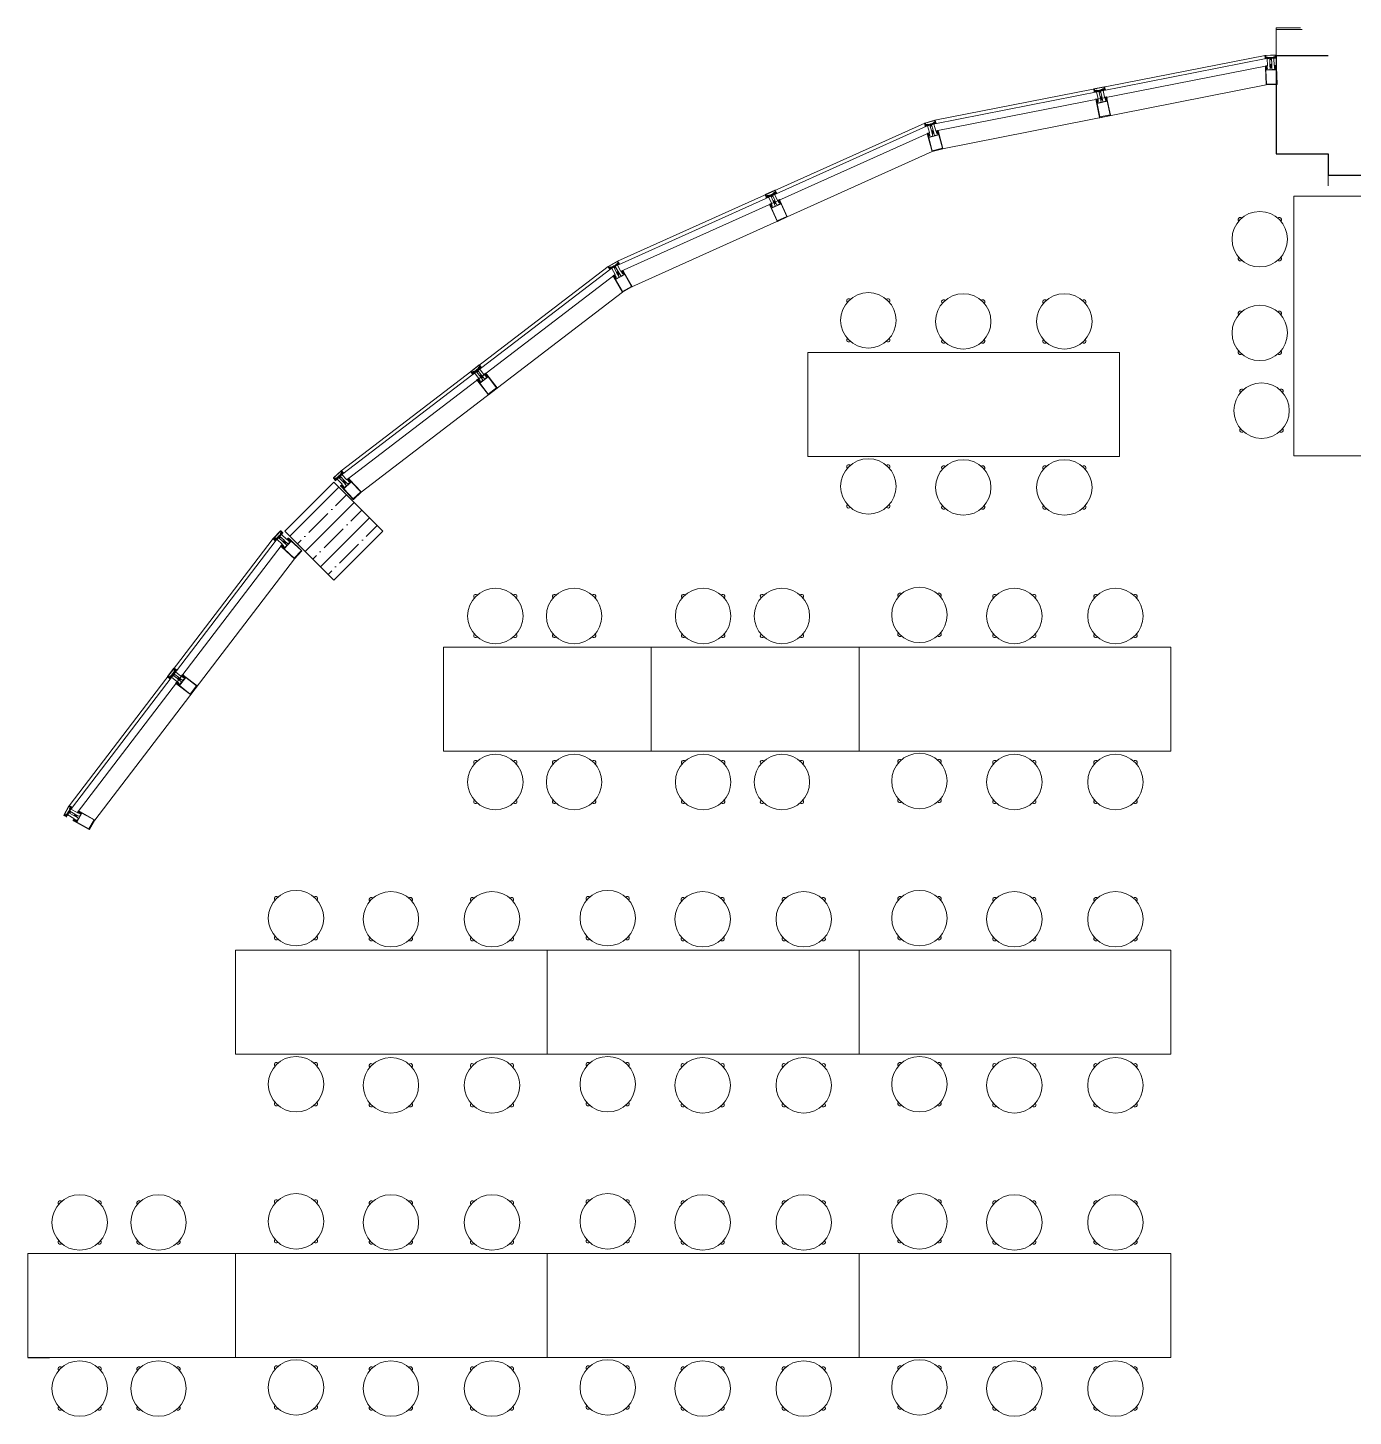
# Model space of a CAD drawing. Header units: millimetres. Extents: x -217756 to 263180, y 55413 to 130608.
# Drawn here: x -213983 to -206329, y 119518 to 127531 of the extents above; entities that cross this region are included whole.
import ezdxf

# ---------------------------------------------------------------- set-up
doc = ezdxf.new("R2010")
doc.units = ezdxf.units.MM
for name, color, linetype, lineweight in [('АР_Колонны', 5, 'Continuous', 30), ('АР_Колонны Штрих', 250, 'Continuous', 5), ('АР_Навесной фасад', 5, 'Continuous', 5), ('АР_Перегородки витражные', 152, 'Continuous', 13), ('АР_Подоконники', 163, 'Continuous', 9), ('АР_Сущ Несущая стена', 202, 'Continuous', 30), ('ТХ_пищеблок', 30, 'Continuous', 20)]:
    doc.layers.add(name, color=color, linetype=linetype, lineweight=lineweight)
doc.layers.add('ТХ_привязка ТХ', color=7, linetype='Continuous', true_color=0x163d5c)
pattern_1 = [(335.76716334, (-69115.3163, 318510.941), (0.651582564, 1.447617495), []), (65.76716334, (-69115.3163, 318510.941), (-1.447617495, 0.651582564), [])]

# ---------------------------------------------------------------- blocks, each defined once
blk = doc.blocks.new('стойка витр.')
h = blk.add_hatch()
h.set_pattern_fill('ANSI37', color=253, scale=0.5, angle=-69.23284)
h.set_pattern_definition(pattern_1)
edge = h.paths.add_edge_path()
edge.add_line((-22.7, 14.1), (-23, 15))
edge.add_arc((-23.4, 14.9), 0.427, 20.76054, 72.29996)
edge.add_arc((-23.2, 15.7), 0.427, 110.76398, 252.28796, ccw=False)
edge.add_line((-23.3, 16.1), (-22.3, 16.5))
edge.add_arc((-22.2, 16.3), 0.183, 20.74896, 110.78537, ccw=False)
edge.add_line((-22.1, 16.4), (-22, 16.3))
edge.add_arc((-21.9, 16.3), 0.183, 200.76661, 335.77797)
edge.add_line((-21.7, 16.3), (-21.1, 17.8))
edge.add_arc((-21.7, 18), 0.637, 344.39284, 381.72488)
edge.add_line((-21.1, 18.2), (-22.6, 22.1))
edge.add_arc((-23.2, 21.9), 0.637, 19.80945, 57.14149)
edge.add_line((-22.8, 22.4), (-24.3, 23.1))
edge.add_arc((-24.4, 23), 0.183, 65.75635, 200.76772)
edge.add_line((-24.5, 22.9), (-24.5, 22.8))
edge.add_arc((-24.7, 22.7), 0.183, -69.25104, 20.78537, ccw=False)
edge.add_line((-24.6, 22.6), (-25.6, 22.2))
edge.add_arc((-25.8, 22.6), 0.427, 149.24636, 290.77035, ccw=False)
edge.add_arc((-26.5, 23), 0.427, 329.23437, 380.77379)
edge.add_line((-26.1, 23.2), (-26.5, 24.2))
edge.add_arc((-26.7, 24.1), 0.183, 20.74896, 110.78537)
edge.add_line((-26.7, 24.3), (-33.5, 21.7))
edge.add_arc((-33.4, 21.4), 0.306, 107.61202, 200.68829)
edge.add_line((-33.7, 21.3), (-33.4, 20.7))
edge.add_arc((-33.1, 20.8), 0.304, 200.74529, 225.81236)
edge.add_line((-33.3, 20.5), (-31.8, 18.9))
edge.add_arc((-32, 18.7), 0.305, -108.86284, 45.7814, ccw=False)
edge.add_arc((-28.7, 27.8), 9.95, 231.95433, 250.04117, ccw=False)
edge.add_arc((-35.1, 19.6), 0.4, 42.30929, 119.22504)
edge.add_arc((-34.9, 19.6), 0.602, 134.39501, 228.6478)
edge.add_arc((-28.5, 27.8), 11, 232.08735, 240.88894)
edge.add_arc((-36.9, 12.9), 6.09, 40.7589, 60.61437, ccw=False)
edge.add_arc((-32.5, 16.6), 0.305, -34.89588, 41.60272, ccw=False)
edge.add_line((-32.3, 16.5), (-32.8, 15.8))
edge.add_arc((-32.5, 15.6), 0.305, 145.11007, 256.42425)
edge.add_line((-32.6, 15.3), (-31.7, 15.1))
edge.add_arc((-31.8, 14.8), 0.305, -34.88993, 76.42425, ccw=False)
edge.add_line((-31.5, 14.6), (-32.1, 13.9))
edge.add_arc((-31.8, 13.7), 0.305, 145.11007, 256.42425)
edge.add_line((-31.9, 13.4), (-31, 13.2))
edge.add_arc((-31.1, 12.9), 0.305, -24.22466, 76.42043, ccw=False)
edge.add_line((-30.8, 12.8), (-31.6, 11.1))
edge.add_arc((-31.3, 11), 0.305, 155.77106, 290.74029)
edge.add_line((-31.2, 10.7), (-22.8, 13.9))
edge.add_arc((-22.9, 14.1), 0.183, 290.74896, 380.74896)
edge = h.paths.add_edge_path(flags=16)
edge.add_line((-23.1, 21), (-22.2, 18.6))
edge.add_arc((-22.7, 18.4), 0.541, -69.23284, 20.76716, ccw=False)
edge.add_line((-22.5, 17.9), (-23.4, 17.6))
edge.add_arc((-23.6, 18.1), 0.541, 200.76716, 290.76716, ccw=False)
edge.add_line((-24.1, 17.9), (-25, 20.3))
edge.add_arc((-24.5, 20.5), 0.541, 110.76716, 200.76716, ccw=False)
edge.add_line((-24.7, 21), (-23.8, 21.4))
edge.add_arc((-23.6, 20.8), 0.541, 20.76716, 110.76716, ccw=False)
edge = h.paths.add_edge_path(flags=16)
edge.add_line((-26.9, 20.3), (-25.5, 16.7))
edge.add_arc((-26, 16.5), 0.541, -69.23284, 20.76716, ccw=False)
edge.add_line((-25.8, 16), (-28.2, 15.1))
edge.add_arc((-28.4, 15.6), 0.541, 200.76716, 290.76716, ccw=False)
edge.add_line((-28.9, 15.4), (-30.3, 19))
edge.add_arc((-29.8, 19.2), 0.541, 110.76716, 200.76716, ccw=False)
edge.add_line((-30, 19.7), (-27.5, 20.6))
edge.add_arc((-27.4, 20.1), 0.541, 20.76716, 110.76716, ccw=False)
h = blk.add_hatch()
h.set_pattern_fill('ANSI37', color=253, scale=0.5, angle=-69.23284)
h.set_pattern_definition([(335.76716334, (-69115.9168, 318510.7132), (0.651582564, 1.447617495), []), (65.76716334, (-69115.9168, 318510.7132), (-1.447617495, 0.651582564), [])])
edge = h.paths.add_edge_path()
edge.add_arc((-61.4, -46.2), 0.549, 155.76571, 200.76716)
edge.add_line((-61.9, -46), (-61.2, -44.4))
edge.add_arc((-61, -44.5), 0.183, 20.76716, 155.76571)
edge.add_line((-60.9, -44.4), (-60.8, -44.6))
edge.add_arc((-60.6, -44.6), 0.183, 200.76716, 290.76716)
edge.add_line((-60.6, -44.7), (-59.4, -44.3))
edge.add_arc((-59.6, -43.9), 0.427, -69.23284, 72.29364)
edge.add_arc((-59.3, -43.1), 0.427, 200.76716, 252.29364)
edge.add_line((-59.7, -43.2), (-63, -34.5))
edge.add_arc((-62.7, -34.4), 0.305, 110.76716, 200.76716)
edge.add_line((-62.8, -34.1), (-60.6, -33.3))
edge.add_arc((-60.4, -33.6), 0.304, 76.40287, 110.76716)
edge.add_line((-60.4, -33.3), (-60.1, -33.6))
edge.add_arc((-108.2, -55.9), 53, 16.7114, 24.82293)
edge.add_line((-57.4, -40.6), (-57.9, -41.3))
edge.add_arc((-57.7, -41.5), 0.305, 145.11089, 256.42344)
edge.add_line((-57.7, -41.8), (-56.9, -42))
edge.add_arc((-57, -42.3), 0.305, -34.88911, 76.42344)
edge.add_line((-56.7, -42.5), (-57.2, -43.3))
edge.add_arc((-56.9, -43.5), 0.305, 145.11089, 256.42344)
edge.add_line((-57, -43.8), (-56.1, -44))
edge.add_arc((-56.2, -44.3), 0.305, -34.88911, 76.42344)
edge.add_line((-56, -44.4), (-56.5, -45.1))
edge.add_arc((-56.2, -45.3), 0.305, 145.11089, 256.42344)
edge.add_line((-56.3, -45.6), (-55.4, -45.8))
edge.add_arc((-55.5, -46.1), 0.305, -34.88911, 76.42344)
edge.add_line((-55.3, -46.3), (-55.8, -47))
edge.add_arc((-55.5, -47.2), 0.305, 145.11089, 256.42344)
edge.add_line((-55.6, -47.5), (-54.7, -47.8))
edge.add_arc((-54.8, -48.1), 0.305, -34.88911, 76.42344)
edge.add_line((-54.5, -48.3), (-55, -49))
edge.add_arc((-54.8, -49.1), 0.305, 145.11089, 256.42344)
edge.add_line((-54.8, -49.4), (-54, -49.6))
edge.add_arc((-54.1, -49.9), 0.305, -34.88911, 76.42344)
edge.add_line((-53.8, -50.1), (-54.3, -50.8))
edge.add_arc((-54.1, -51), 0.305, 145.11089, 256.42344)
edge.add_line((-54.1, -51.3), (-53.3, -51.5))
edge.add_arc((-53.4, -51.8), 0.305, -43.67509, 76.4279)
edge.add_line((-53.1, -52), (-53.8, -52.6))
edge.add_arc((-53.6, -52.8), 0.305, 136.32859, 262.74713)
edge.add_arc((-54.6, -61.1), 7.99, 59.58604, 82.74713)
edge.add_arc((-50.7, -54.4), 0.305, 253.29101, 419.58604)
edge.add_arc((-52.6, -60.5), 6.03, 73.29101, 110.76716)
edge.add_line((-54.7, -54.9), (-54.8, -54.9))
edge.add_arc((-55, -54.5), 0.427, 200.76716, 290.76716)
edge.add_line((-55.4, -54.7), (-56.7, -51.1))
edge.add_arc((-56.3, -51), 0.427, 149.23664, 200.76716)
edge.add_arc((-57, -50.5), 0.427, -30.76336, 40.0143)
edge.add_arc((-57, -50.5), 0.427, 40.00046, 110.76716)
edge.add_line((-57.2, -50.1), (-58.3, -50.6))
edge.add_arc((-58.3, -50.7), 0.183, 110.76716, 200.76716)
edge.add_line((-58.4, -50.8), (-58.4, -51))
edge.add_arc((-58.5, -51.1), 0.183, 245.76862, 380.76716)
edge.add_line((-58.6, -51.3), (-60.2, -50.6))
edge.add_arc((-60, -50.1), 0.549, 200.76716, 245.76862)
edge.add_line((-60.5, -50.3), (-61.9, -46.4))
edge = h.paths.add_edge_path(flags=16)
edge.add_arc((-59.4, -49), 0.541, 200.76716, 290.76716)
edge.add_line((-60.8, -46.8), (-59.9, -49.2))
edge.add_arc((-60.3, -46.6), 0.541, 110.76716, 200.76716)
edge.add_line((-59.3, -45.7), (-60.5, -46.1))
edge.add_arc((-59.1, -46.2), 0.541, 20.76716, 110.76716)
edge.add_line((-57.7, -48.4), (-58.6, -46))
edge.add_arc((-58.2, -48.6), 0.541, -69.23284, 20.76716)
edge.add_line((-59.2, -49.5), (-58, -49.1))
h = blk.add_hatch()
h.set_pattern_fill('ANSI37', color=253, scale=0.5, angle=-69.23284)
h.set_pattern_definition(pattern_1)
edge = h.paths.add_edge_path()
edge.add_line((-7.6, -25.6), (-7.3, -26.5))
edge.add_arc((-7.7, -26.7), 0.427, -30.76563, 20.77379, ccw=False)
edge.add_arc((-6.9, -27.1), 0.427, 149.24636, 290.77035)
edge.add_line((-6.8, -27.5), (-5.8, -27.1))
edge.add_arc((-5.8, -27), 0.183, 290.74896, 380.78537)
edge.add_line((-5.7, -26.9), (-5.7, -26.8))
edge.add_arc((-5.5, -26.7), 0.183, 65.75635, 200.76772, ccw=False)
edge.add_line((-5.5, -26.5), (-4, -27.3))
edge.add_arc((-4.3, -27.8), 0.637, 19.80945, 57.14149, ccw=False)
edge.add_line((-3.7, -27.6), (-2.3, -31.5))
edge.add_arc((-2.9, -31.7), 0.637, -15.60716, 21.72488, ccw=False)
edge.add_line((-2.2, -31.9), (-2.8, -33.4))
edge.add_arc((-3, -33.4), 0.183, 200.76661, 335.77797, ccw=False)
edge.add_line((-3.2, -33.4), (-3.2, -33.3))
edge.add_arc((-3.4, -33.4), 0.183, 20.74896, 110.78537)
edge.add_line((-3.5, -33.2), (-4.5, -33.6))
edge.add_arc((-4.3, -34), 0.427, 110.76398, 252.28796)
edge.add_arc((-4.6, -34.8), 0.427, 20.76054, 72.29996, ccw=False)
edge.add_line((-4.2, -34.6), (-3.8, -35.7))
edge.add_arc((-4, -35.7), 0.183, -69.25104, 20.78537, ccw=False)
edge.add_line((-3.9, -35.9), (-10.6, -38.5))
edge.add_arc((-10.8, -38.2), 0.306, 200.84604, 293.92231, ccw=False)
edge.add_line((-11, -38.3), (-11.3, -37.6))
edge.add_arc((-11, -37.5), 0.304, 175.72197, 200.78904, ccw=False)
edge.add_line((-11.3, -37.5), (-11.3, -35.2))
edge.add_arc((-11.6, -35.2), 0.305, 355.75293, 510.39717)
edge.add_arc((-3.1, -39.8), 9.95, 151.49316, 169.57999)
edge.add_arc((-13.3, -38), 0.4, 282.30929, 359.22504, ccw=False)
edge.add_arc((-13.2, -37.8), 0.602, 172.88652, 267.13932, ccw=False)
edge.add_arc((-2.9, -39.7), 11, 160.64539, 169.44698, ccw=False)
edge.add_arc((-19.1, -34.1), 6.09, 340.91996, 360.77542)
edge.add_arc((-13.3, -34), 0.305, 359.93161, 436.4302)
edge.add_line((-13.2, -33.7), (-14.1, -33.5))
edge.add_arc((-14, -33.2), 0.305, 145.11007, 256.42425, ccw=False)
edge.add_line((-14.3, -33), (-13.7, -32.3))
edge.add_arc((-14, -32.2), 0.305, 325.11007, 436.42425)
edge.add_line((-13.9, -31.9), (-14.8, -31.7))
edge.add_arc((-14.7, -31.4), 0.305, 145.11007, 256.42425, ccw=False)
edge.add_line((-15, -31.2), (-14.4, -30.5))
edge.add_arc((-14.7, -30.3), 0.305, 325.11389, 425.75899)
edge.add_line((-14.6, -30), (-16.3, -29.3))
edge.add_arc((-16.2, -29), 0.305, 110.79404, 245.76326, ccw=False)
edge.add_line((-16.3, -28.7), (-7.9, -25.5))
edge.add_arc((-7.8, -25.7), 0.183, 20.78537, 110.78537, ccw=False)
edge = h.paths.add_edge_path(flags=16)
edge.add_line((-3.3, -31.1), (-4.3, -28.7))
edge.add_arc((-4.8, -28.9), 0.541, 20.76716, 110.76716)
edge.add_line((-5, -28.3), (-5.9, -28.7))
edge.add_arc((-5.7, -29.2), 0.541, 110.76716, 200.76716)
edge.add_line((-6.2, -29.4), (-5.3, -31.8))
edge.add_arc((-4.8, -31.6), 0.541, 200.76716, 290.76716)
edge.add_line((-4.6, -32.1), (-3.7, -31.8))
edge.add_arc((-3.9, -31.3), 0.541, 290.76716, 380.76716)
edge = h.paths.add_edge_path(flags=16)
edge.add_line((-6.7, -33), (-8, -29.4))
edge.add_arc((-8.5, -29.6), 0.541, 20.76716, 110.76716)
edge.add_line((-8.7, -29.1), (-11.1, -30))
edge.add_arc((-10.9, -30.5), 0.541, 110.76716, 200.76716)
edge.add_line((-11.4, -30.7), (-10.1, -34.3))
edge.add_arc((-9.6, -34.1), 0.541, 200.76716, 290.76716)
edge.add_line((-9.4, -34.6), (-7, -33.7))
edge.add_arc((-7.2, -33.2), 0.541, 290.76716, 380.76716)
at = {"color": 253, "lineweight": 0, "ltscale": 100, "transparency": 33554687}
for points in [[(-68.6, -58.5), (-90.2, -1.6), (-90, -1.3), (-89, -0.9), (-88.6, -1), (-87.7, -3.3), (-87.4, -3.4), (-86.7, -3.2), (-86.4, -2.8), (-87.3, -0.5), (-87.2, -0.2), (-82, 1.7), (-80.5, 1.3), (-79.7, 1.5), (-77.3, 4.2), (-77.8, 4.8), (-90.5, 0), (-91.4, -2), (-69.8, -59.1), (-67.8, -59.9), (-55.1, -55.1), (-55.2, -54.3), (-58.7, -53.8), (-59.5, -54.2), (-60.2, -55.7), (-65.4, -57.6), (-65.7, -57.4), (-66.6, -55.1), (-67, -55), (-67.7, -55.3), (-67.9, -55.6), (-67, -57.9), (-67.2, -58.3), (-68.2, -58.7)], [(65.9, 59.3), (-26.6, 24.2), (-25.9, 22.2), (-25.3, 22), (-24.8, 22.1), (-25.2, 23.2), (-20.5, 24.9), (-19.2, 21.4), (-18.8, 21.3), (-19, 20.8), (-17.7, 17.4), (-22.4, 15.6), (-22.7, 16.5), (-23.2, 16.4), (-23.4, 15.7), (-22.8, 13.9), (-17.2, 16), (-16.2, 17), (-15.5, 19.8), (-15.4, 20.1), (-17, 24.3), (-17.4, 24.6), (-17.5, 25.4), (-13.7, 26.9), (-12.5, 26.3), (-4.3, 4.8), (-4.9, 3.6), (-32.7, -7), (-32.8, -7.4), (-32.4, -8.4), (-31.1, -9.1), (-30.3, -8.8), (-29.8, -9.1), (-28.6, -8.7), (-28.6, -8.2), (-28.2, -8.5), (-27, -8.1), (-26.9, -7.5), (-26.5, -7.9), (-25.3, -7.5), (-25.3, -6.9), (-24.8, -7.2), (-23.6, -6.8), (-23.6, -6.3), (-23.1, -6.6), (-21.9, -6.2), (-21.9, -5.6), (-21.5, -6), (-20.3, -5.6), (-20.2, -5), (-19.8, -5.3), (-18.6, -4.9), (-18.4, -4.3), (-18, -4.7), (-17.4, -4.4), (-15.1, -4.8), (-14.5, -6.4), (-15.8, -7.9), (-15.9, -8.7), (-16.3, -8.3), (-17.4, -8.8), (-17.6, -9.3), (-18, -9), (-19.1, -9.4), (-19.3, -10), (-19.7, -9.6), (-20.8, -10.1), (-20.9, -10.6), (-21.4, -10.3), (-22.5, -10.7), (-22.6, -11.2), (-23, -10.9), (-24.3, -11.3), (-24.3, -11.9), (-24.7, -11.5), (-25.8, -12), (-26, -12.5), (-26.4, -12.2), (-27.6, -12.6), (-27.6, -13.1), (-28.1, -12.8), (-29.3, -13.3), (-29.3, -13.8), (-29.9, -15.1), (-29.5, -16.2), (-29.1, -16.3), (-1.3, -5.8), (-0.1, -6.4), (8.1, -27.9), (7.6, -29.2), (3.8, -30.6), (3.2, -29.8), (3.4, -29.5), (1.7, -25.2), (1.6, -25.1), (-0.9, -23.4), (-2.3, -23.3), (-7.8, -25.4), (-7.2, -27.2), (-6.5, -27.6), (-6, -27.4), (-6.4, -26.4), (-1.7, -24.6), (-0.4, -28.2), (0, -28.3), (-0.2, -28.7), (1.1, -32.2), (-3.6, -33.9), (-3.9, -33), (-4.4, -33.2), (-4.6, -33.8), (-4, -35.7), (88.6, -0.5), (89.2, 0.7), (67.2, 58.7)], [(63.8, 56.3), (85.1, 0.2), (10.6, -28), (-10.6, 28)]]:
    blk.add_lwpolyline(points, close=True, dxfattribs=at)
for points in [[(-73.6, -6.3), (-74.2, -6), (-74.8, -6.2), (-74.4, -7.2), (-76.6, -8, -0.414362), (-77, -7.8), (-79.3, -1.5, -0.414326), (-78.7, -0.2), (-77.3, 0.4), (-76.9, -0.7), (-76.3, -0.4), (-76.1, 0.3), (-77.3, 3.5, 0.551224), (-77.8, 3.6), (-79.9, 1.3, -0.267349), (-80.9, 1.1), (-82.1, 1.4, 0.249629), (-82.6, 1.3), (-86.2, -1.9, 0.827043), (-85.6, -2.8), (-82.1, -1.5, -0.414326), (-80.8, -2.1), (-78.1, -9.1, 0.414326), (-76.8, -9.7), (-75.7, -9.2, -0.082799), (-71.8, -16.3), (-68.3, -25.6), (-67.9, -25.7), (-68.1, -26.1), (-64.6, -35.3, -0.082799), (-62.8, -43.1), (-63.9, -43.6, 0.414326), (-64.5, -44.9), (-61.9, -51.9, -0.414326), (-62.5, -53.2), (-66, -54.5, 0.827043), (-65.8, -55.6), (-61, -55.6, 0.249629), (-60.6, -55.4), (-59.9, -54.3, -0.267349), (-59, -53.9), (-55.9, -54.2, 0.551224), (-55.6, -53.7), (-56.8, -50.5), (-57.5, -50.1), (-58, -50.4), (-57.6, -51.4), (-59.1, -52, -0.414326), (-60.5, -51.4), (-62.8, -45.1, -0.414362), (-62.7, -44.7), (-60.5, -43.9), (-60.1, -44.8), (-59.6, -44.6), (-59.3, -43.9)], [(-74.1, 3.3, 0.57795), (-74.3, 3.8), (-75.2, 3.8, -0.615334), (-75.4, 4.3, 0.101403), (-73.8, 7.1, 0.887085), (-74.4, 7.4, -0.164997), (-77.4, 4.9), (-77.5, 4.9, 0.414304), (-77.7, 4.3), (-76.4, 0.8, 0.228696), (-76.1, 0.5, -0.319049), (-75.8, 0.1, -0.319002), (-76.1, -0.3), (-77.2, -0.7, -0.4144), (-77.5, -0.6), (-77.6, -0.4, 0.668339), (-77.9, -0.4), (-78.6, -1.9, 0.198883), (-78.6, -2.4), (-77.2, -6.2, 0.198883), (-76.9, -6.5), (-75.3, -7.3, 0.668339), (-75.1, -7), (-75.1, -6.8, -0.4144), (-75, -6.6), (-73.9, -6.1, -0.710202), (-73.4, -6.7, 0.228696), (-73.4, -7.1), (-70.1, -15.8, 0.414362), (-69.7, -16), (-67.4, -15.1, 0.151171), (-67.3, -15), (-67.3, -14.6, 0.035408), (-69.9, -7.6), (-70.8, -7.4, -0.527868), (-71, -6.9), (-70.5, -6.2, 0.527868), (-70.6, -5.7), (-71.5, -5.4, -0.527868), (-71.7, -4.9), (-71.2, -4.2, 0.527868), (-71.4, -3.7), (-72.3, -3.5, -0.527868), (-72.4, -3.1), (-71.9, -2.4, 0.527868), (-72.1, -1.9), (-73, -1.7, -0.527868), (-73.1, -1.2), (-72.7, -0.4, 0.527868), (-72.8, 0.1), (-73.7, 0.3, -0.527868), (-73.9, 0.8), (-73.4, 1.5, 0.527868), (-73.5, 1.9), (-74.4, 2.1, -0.527868), (-74.6, 2.6)], [(-22.7, 14.1), (-23, 15, 0.228752), (-23.3, 15.3, -0.710164), (-23.3, 16.1), (-22.3, 16.5, -0.4144), (-22.1, 16.4), (-22, 16.3, 0.66825), (-21.7, 16.3), (-21.1, 17.8, 0.164348), (-21.1, 18.2), (-22.6, 22.1, 0.164348), (-22.8, 22.4), (-24.3, 23.1, 0.66825), (-24.5, 22.9), (-24.5, 22.8, -0.4144), (-24.6, 22.6), (-25.6, 22.2, -0.710164), (-26.1, 22.8, 0.228752), (-26.1, 23.2), (-26.5, 24.2, 0.4144), (-26.7, 24.3), (-33.5, 21.7, 0.430028), (-33.7, 21.3), (-33.4, 20.7, 0.109814), (-33.3, 20.5), (-31.8, 18.9, -0.800036), (-32.1, 18.4, -0.079083), (-34.8, 19.9, 0.348803), (-35.3, 20, 0.436125), (-35.3, 19.1, 0.038423), (-33.9, 18.2, -0.086853), (-32.3, 16.9, -0.346763), (-32.3, 16.5), (-32.8, 15.8, 0.527877), (-32.6, 15.3), (-31.7, 15.1, -0.527877), (-31.5, 14.6), (-32.1, 13.9, 0.527877), (-31.9, 13.4), (-31, 13.2, -0.469739), (-30.8, 12.8), (-31.6, 11.1, 0.667984), (-31.2, 10.7), (-22.8, 13.9, 0.414214)], [(-32.4, -8.4), (-32.8, -7.4, 0.523933), (-33.2, -7.2), (-64.2, -18.9, 0.414326), (-64.5, -19.6), (-64.1, -20.9, 0.410627), (-63.4, -21.2), (-62.7, -21, 0.492552), (-62.6, -20.7), (-62.8, -20.2, -0.441111), (-62.6, -19.9), (-60.8, -19.3, -0.208057), (-59.9, -19.4, -0.000016), (-56.9, -20.8, -0.439819), (-56.4, -22.2, -0.000016), (-57.7, -25.2, -0.208057), (-58.3, -25.9), (-60.1, -26.6, -0.441111), (-60.4, -26.5), (-60.6, -26, 0.492552), (-60.9, -25.9), (-61.5, -26.1, 0.410627), (-61.8, -26.8), (-61.3, -28.1, 0.414326), (-60.6, -28.4), (-29.6, -16.6, 0.523933), (-29.5, -16.2), (-29.8, -15.2)], [(-53.3, -51.5, -0.57795), (-53.1, -52), (-53.8, -52.6, 0.615334), (-53.6, -53.1, -0.101403), (-50.6, -54.2, -0.887085), (-50.8, -54.7, 0.164997), (-54.7, -54.9), (-54.8, -54.9, -0.414304), (-55.4, -54.7), (-56.7, -51.1, -0.228696), (-56.7, -50.8, 0.319049), (-56.7, -50.3, 0.319002), (-57.2, -50.1), (-58.3, -50.6, 0.4144), (-58.4, -50.8), (-58.4, -51, -0.668339), (-58.6, -51.3), (-60.2, -50.6, -0.198883), (-60.5, -50.3), (-61.9, -46.4, -0.198883), (-61.9, -46), (-61.2, -44.4, -0.668339), (-60.9, -44.4), (-60.8, -44.6, 0.4144), (-60.6, -44.7), (-59.4, -44.3, 0.710202), (-59.4, -43.5, -0.228696), (-59.7, -43.2), (-63, -34.5, -0.414362), (-62.8, -34.1), (-60.6, -33.3, -0.151171), (-60.4, -33.3), (-60.1, -33.6, -0.035408), (-57.4, -40.6), (-57.9, -41.3, 0.527868), (-57.7, -41.8), (-56.9, -42, -0.527868), (-56.7, -42.5), (-57.2, -43.3, 0.527868), (-57, -43.8), (-56.1, -44, -0.527868), (-56, -44.4), (-56.5, -45.1, 0.527868), (-56.3, -45.6), (-55.4, -45.8, -0.527868), (-55.3, -46.3), (-55.8, -47, 0.527868), (-55.6, -47.5), (-54.7, -47.8, -0.527868), (-54.5, -48.3), (-55, -49, 0.527868), (-54.8, -49.4), (-54, -49.6, -0.527868), (-53.8, -50.1), (-54.3, -50.8, 0.527868), (-54.1, -51.3)], [(-7.6, -25.6), (-7.3, -26.5, -0.228752), (-7.3, -26.9, 0.710164), (-6.8, -27.5), (-5.8, -27.1, 0.4144), (-5.7, -26.9), (-5.7, -26.8, -0.66825), (-5.5, -26.5), (-4, -27.3, -0.164348), (-3.7, -27.6), (-2.3, -31.5, -0.164348), (-2.2, -31.9), (-2.8, -33.4, -0.66825), (-3.2, -33.4), (-3.2, -33.3, 0.4144), (-3.5, -33.2), (-4.5, -33.6, 0.710164), (-4.5, -34.4, -0.228752), (-4.2, -34.6), (-3.8, -35.7, -0.4144), (-3.9, -35.9), (-10.6, -38.5, -0.430028), (-11, -38.3), (-11.3, -37.6, -0.109814), (-11.3, -37.5), (-11.3, -35.2, 0.800036), (-11.8, -35.1, 0.079083), (-12.9, -38, -0.348803), (-13.2, -38.4, -0.436125), (-13.8, -37.7, -0.038423), (-13.3, -36.1, 0.086853), (-13, -34, 0.346763), (-13.2, -33.7), (-14.1, -33.5, -0.527877), (-14.3, -33), (-13.7, -32.3, 0.527877), (-13.9, -31.9), (-14.8, -31.7, -0.527877), (-15, -31.2), (-14.4, -30.5, 0.469739), (-14.6, -30), (-16.3, -29.3, -0.667984), (-16.3, -28.7), (-7.9, -25.5, -0.414214)]]:
    blk.add_lwpolyline(points, format="xyb", close=True, dxfattribs=at)
for points in [[(-72, 0.1), (-72.9, -0.3)], [(-69.8, -5.6), (-69.2, -5.9), (-30.9, 8.6), (-30.6, 9.2), (-31.2, 10.7)], [(-26.7, 24.3), (-26.7, 24.3)], [(-22.8, 13.9), (-22.8, 13.9)], [(-56.1, -42), (-55.8, -41.4), (-17.5, -26.8), (-16.8, -27.1), (-16.3, -28.6)]]:
    blk.add_lwpolyline(points, dxfattribs=at)
at = {"color": 253}
blk.add_lwpolyline([(-72.9, -0.3), (-54.8, -48), (-53.9, -47.7), (-72, 0.1)], close=True, dxfattribs=at)
for points in [[(-26.9, 20.3), (-25.5, 16.7, -0.414214), (-25.8, 16), (-28.2, 15.1, -0.414214), (-28.9, 15.4), (-30.3, 19, -0.414214), (-30, 19.7), (-27.5, 20.6, -0.414214)], [(-23.1, 21), (-22.2, 18.6, -0.414214), (-22.5, 17.9), (-23.4, 17.6, -0.414214), (-24.1, 17.9), (-25, 20.3, -0.414214), (-24.7, 21), (-23.8, 21.4, -0.414214)], [(-75.3, -1.9), (-74.4, -4.3, -0.414214), (-74.7, -5), (-75.9, -5.4, -0.414214), (-76.6, -5.1), (-77.5, -2.7, -0.414214), (-77.2, -2), (-76, -1.6, -0.414214)], [(-57.7, -48.4), (-58.6, -46, 0.414214), (-59.3, -45.7), (-60.5, -46.1, 0.414214), (-60.8, -46.8), (-59.9, -49.2, 0.414214), (-59.2, -49.5), (-58, -49.1, 0.414214)], [(-6.7, -33), (-8, -29.4, 0.414214), (-8.7, -29.1), (-11.1, -30, 0.414214), (-11.4, -30.7), (-10.1, -34.3, 0.414214), (-9.4, -34.6), (-7, -33.7, 0.414214)], [(-3.3, -31.1), (-4.3, -28.7, 0.414214), (-5, -28.3), (-5.9, -28.7, 0.414214), (-6.2, -29.4), (-5.3, -31.8, 0.414214), (-4.6, -32.1), (-3.7, -31.8, 0.414214)]]:
    blk.add_lwpolyline(points, format="xyb", close=True, dxfattribs=at)
at = {"color": 253, "lineweight": 0, "ltscale": 100, "transparency": 33554687}
blk.add_arc((-33.4, 21.4), 0.305, 110.75619, 200.77789, dxfattribs=at)

msp = doc.modelspace()

# ---------------------------------------------------------------- hatches: boundary and pattern name
at = {"layer": 'АР_Колонны Штрих', "ltscale": 100}
h = msp.add_hatch(dxfattribs=at)
h.set_pattern_fill('ANSI35', color=256, scale=500)
h.set_pattern_definition([(45, (-1169583.75, 164502.94), (-88.388348, 88.388348), []), (45, (-1169495.36, 164502.94), (-88.388348, 88.388348), [156.25, -31.25, 0, -31.25])])
h.paths.add_polyline_path([(-212215.9, 124908.2), (-212498.7, 124625.4), (-212215.9, 124342.6), (-211933, 124625.4)])

# ---------------------------------------------------------------- linework, layer by layer
at = {"layer": 'АР_Колонны', "ltscale": 100}
msp.add_lwpolyline([(-212498.7, 124625.4), (-212215.9, 124908.2), (-211933, 124625.4), (-212215.9, 124342.6)], close=True, dxfattribs=at)
at = {"layer": 'АР_Навесной фасад', "ltscale": 100}
for p, q in [((-206837.4, 127371.6), (-208744.3, 126996.7)), ((-208744.2, 126977.2), (-206831.7, 127352.9)), ((-208737.5, 126935.9), (-206825.9, 127311.5)), ((-208699.9, 126832.8), (-206831.3, 127201.9)), ((-208803.3, 126980.9), (-210577.2, 126183.2)), ((-208793.5, 126963.9), (-210572, 126163.7)), ((-208778.5, 126924.8), (-210555.7, 126125.9)), ((-208759.6, 126816.7), (-210494, 126035.1)), ((-212173.3, 124974.6), (-210630.5, 126153.3)), ((-212164, 124957.4), (-210615.9, 126139.4)), ((-212138.7, 124924.1), (-210590.6, 126106.9)), ((-212056.8, 124851.1), (-210548.2, 126004.9)), ((-212565.2, 124582.9), (-213744.6, 123040.7)), ((-212548, 124573.7), (-213730.7, 123026.1)), ((-212514.7, 124548.3), (-213698.2, 123000.8)), ((-212441.7, 124466.3), (-213596.2, 122958.3))]:
    msp.add_line(p, q, dxfattribs=at)
for points in [[(-206773.9, 127530.9), (-206633.9, 127530.9)], [(-206773.9, 127370.9), (-206773.9, 127530.9)], [(-206773.9, 127520.9), (-206623.9, 127520.9)]]:
    msp.add_lwpolyline(points, dxfattribs=at)
at = {"layer": 'АР_Подоконники', "ltscale": 100}
msp.add_line((-206473.9, 126680.7), (-206473.9, 126618.9), dxfattribs=at)
at = {"layer": 'АР_Сущ Несущая стена', "ltscale": 100}
for p, q in [((-206773.9, 127370.9), (-206773.9, 126804)), ((-206473.9, 126804), (-206473.9, 126680.7)), ((-206473.9, 126680.7), (-205963.9, 126680.7))]:
    msp.add_line(p, q, dxfattribs=at)
for points in [[(-206773.9, 127370.9), (-206473.9, 127370.9)], [(-206773.9, 126804), (-206473.9, 126804)]]:
    msp.add_lwpolyline(points, dxfattribs=at)
at = {"layer": 'ТХ_пищеблок', "ltscale": 0.1}
for points in [[(-206072.1, 125059.7), (-206072.1, 126559.7), (-206672.1, 126559.7), (-206672.1, 125059.7)], [(-207677.8, 125656.9), (-207677.8, 125056.9), (-209477.8, 125056.9), (-209477.8, 125656.9)], [(-207382.8, 123956.9), (-207382.8, 123356.9), (-209182.8, 123356.9), (-209182.8, 123956.9)], [(-210982.8, 122206.9), (-210982.8, 121606.9), (-212782.8, 121606.9), (-212782.8, 122206.9)], [(-209182.8, 122206.9), (-209182.8, 121606.9), (-210982.8, 121606.9), (-210982.8, 122206.9)], [(-207382.8, 122206.9), (-207382.8, 121606.9), (-209182.8, 121606.9), (-209182.8, 122206.9)], [(-210982.8, 120456.9), (-210982.8, 119856.9), (-212782.8, 119856.9), (-212782.8, 120456.9)], [(-209182.8, 120456.9), (-209182.8, 119856.9), (-210982.8, 119856.9), (-210982.8, 120456.9)], [(-207382.8, 120456.9), (-207382.8, 119856.9), (-209182.8, 119856.9), (-209182.8, 120456.9)]]:
    msp.add_lwpolyline(points, close=True, dxfattribs=at)
at = {"layer": 'ТХ_пищеблок'}
for points in [[(-211582.8, 123956.9), (-210382.8, 123956.9), (-210382.8, 123356.9), (-211582.8, 123356.9)], [(-210382.8, 123956.9), (-209182.8, 123956.9), (-209182.8, 123356.9), (-210382.8, 123356.9)], [(-213982.8, 120456.9), (-212782.8, 120456.9), (-212782.8, 119856.9), (-213982.8, 119856.9)]]:
    msp.add_lwpolyline(points, close=True, dxfattribs=at)
for centre in [(-206868.7, 126310.8, 0), (-209128.8, 125842.4), (-208580.8, 125836.1), (-207997.1, 125836.1), (-206868.7, 125770, 0), (-206858.4, 125321.2, 0), (-209128.8, 124884.1), (-208580.8, 124877.8), (-207997.1, 124877.8), (-211282.9, 124136.1), (-210827.9, 124136.1), (-210082.9, 124136.1), (-209627.9, 124136.1), (-208833.8, 124142.4), (-208285.8, 124136.1), (-207702.1, 124136.1), (-211282.9, 123177.8), (-210827.9, 123177.8), (-210082.9, 123177.8), (-209627.9, 123177.8), (-208833.8, 123184.1), (-208285.8, 123177.8), (-207702.1, 123177.8), (-212433.8, 122392.4), (-211885.8, 122386.1), (-211302.1, 122386.1), (-210633.8, 122392.4), (-210085.8, 122386.1), (-209502.1, 122386.1), (-208833.8, 122392.4), (-208285.8, 122386.1), (-207702.1, 122386.1), (-212433.8, 121434.1), (-211885.8, 121427.8), (-211302.1, 121427.8), (-210633.8, 121434.1), (-210085.8, 121427.8), (-209502.1, 121427.8), (-208833.8, 121434.1), (-208285.8, 121427.8), (-207702.1, 121427.8), (-213682.9, 120636.1), (-213227.9, 120636.1), (-212433.8, 120642.4), (-211885.8, 120636.1), (-211302.1, 120636.1), (-210633.8, 120642.4), (-210085.8, 120636.1), (-209502.1, 120636.1), (-208833.8, 120642.4), (-208285.8, 120636.1), (-207702.1, 120636.1), (-213682.9, 119677.8), (-213227.9, 119677.8), (-212433.8, 119684.1), (-211885.8, 119677.8), (-211302.1, 119677.8), (-210633.8, 119684.1), (-210085.8, 119677.8), (-209502.1, 119677.8), (-208833.8, 119684.1), (-208285.8, 119677.8), (-207702.1, 119677.8)]:
    msp.add_circle(centre, 160, dxfattribs=at)
for centre, start, end in [((-206981.9, 126423.9, 0), 42.8509, 227.1491), ((-206755.6, 126423.9, 0), 312.8509, 137.1491), ((-206981.9, 126197.6, 0), 132.8509, 317.1491), ((-206755.6, 126197.6, 0), 222.8509, 47.1491), ((-209242, 125955.5), 42.8509, 227.1491), ((-209015.7, 125955.5), 312.8509, 137.1491), ((-208694, 125949.2), 42.8509, 227.1491), ((-208467.7, 125949.2), 312.8509, 137.1491), ((-208110.2, 125949.2), 42.8509, 227.1491), ((-207883.9, 125949.2), 312.8509, 137.1491), ((-206981.9, 125883.2, 0), 42.8509, 227.1491), ((-206755.6, 125883.2, 0), 312.8509, 137.1491), ((-209242, 125729.2), 132.8509, 317.1491), ((-209015.7, 125729.2), 222.8509, 47.1491), ((-208694, 125722.9), 132.8509, 317.1491), ((-208467.7, 125722.9), 222.8509, 47.1491), ((-208110.2, 125722.9), 132.8509, 317.1491), ((-207883.9, 125722.9), 222.8509, 47.1491), ((-206981.9, 125656.9, 0), 132.8509, 317.1491), ((-206755.6, 125656.9, 0), 222.8509, 47.1491), ((-206971.5, 125434.4, 0), 42.8509, 227.1491), ((-206745.2, 125434.4, 0), 312.8509, 137.1491), ((-206971.5, 125208.1, 0), 132.8509, 317.1491), ((-206745.2, 125208.1, 0), 222.8509, 47.1491), ((-209242, 124997.2), 42.8509, 227.1491), ((-209015.7, 124997.2), 312.8509, 137.1491), ((-208694, 124990.9), 42.8509, 227.1491), ((-208467.7, 124990.9), 312.8509, 137.1491), ((-208110.2, 124990.9), 42.8509, 227.1491), ((-207883.9, 124990.9), 312.8509, 137.1491), ((-209242, 124771), 132.8509, 317.1491), ((-209015.7, 124771), 222.8509, 47.1491), ((-208694, 124764.7), 132.8509, 317.1491), ((-208467.7, 124764.7), 222.8509, 47.1491), ((-208110.2, 124764.7), 132.8509, 317.1491), ((-207883.9, 124764.7), 222.8509, 47.1491), ((-211396, 124249.2), 42.8509, 227.1491), ((-211169.7, 124249.2), 312.8509, 137.1491), ((-210941, 124249.2), 42.8509, 227.1491), ((-210714.7, 124249.2), 312.8509, 137.1491), ((-210196, 124249.2), 42.8509, 227.1491), ((-209969.7, 124249.2), 312.8509, 137.1491), ((-209741, 124249.2), 42.8509, 227.1491), ((-209514.7, 124249.2), 312.8509, 137.1491), ((-208947, 124255.5), 42.8509, 227.1491), ((-208720.7, 124255.5), 312.8509, 137.1491), ((-208399, 124249.2), 42.8509, 227.1491), ((-208172.7, 124249.2), 312.8509, 137.1491), ((-207815.2, 124249.2), 42.8509, 227.1491), ((-207588.9, 124249.2), 312.8509, 137.1491), ((-211396, 124022.9), 132.8509, 317.1491), ((-211169.7, 124022.9), 222.8509, 47.1491), ((-210941, 124022.9), 132.8509, 317.1491), ((-210714.7, 124022.9), 222.8509, 47.1491), ((-210196, 124022.9), 132.8509, 317.1491), ((-209969.7, 124022.9), 222.8509, 47.1491), ((-209741, 124022.9), 132.8509, 317.1491), ((-209514.7, 124022.9), 222.8509, 47.1491), ((-208947, 124029.2), 132.8509, 317.1491), ((-208720.7, 124029.2), 222.8509, 47.1491), ((-208399, 124022.9), 132.8509, 317.1491), ((-208172.7, 124022.9), 222.8509, 47.1491), ((-207815.2, 124022.9), 132.8509, 317.1491), ((-207588.9, 124022.9), 222.8509, 47.1491), ((-211396, 123290.9), 42.8509, 227.1491), ((-211169.7, 123290.9), 312.8509, 137.1491), ((-210941, 123290.9), 42.8509, 227.1491), ((-210714.7, 123290.9), 312.8509, 137.1491), ((-210196, 123290.9), 42.8509, 227.1491), ((-209969.7, 123290.9), 312.8509, 137.1491), ((-209741, 123290.9), 42.8509, 227.1491), ((-209514.7, 123290.9), 312.8509, 137.1491), ((-208947, 123297.2), 42.8509, 227.1491), ((-208720.7, 123297.2), 312.8509, 137.1491), ((-208399, 123290.9), 42.8509, 227.1491), ((-208172.7, 123290.9), 312.8509, 137.1491), ((-207815.2, 123290.9), 42.8509, 227.1491), ((-207588.9, 123290.9), 312.8509, 137.1491), ((-211396, 123064.7), 132.8509, 317.1491), ((-211169.7, 123064.7), 222.8509, 47.1491), ((-210941, 123064.7), 132.8509, 317.1491), ((-210714.7, 123064.7), 222.8509, 47.1491), ((-210196, 123064.7), 132.8509, 317.1491), ((-209969.7, 123064.7), 222.8509, 47.1491), ((-209741, 123064.7), 132.8509, 317.1491), ((-209514.7, 123064.7), 222.8509, 47.1491), ((-208947, 123071), 132.8509, 317.1491), ((-208720.7, 123071), 222.8509, 47.1491), ((-208399, 123064.7), 132.8509, 317.1491), ((-208172.7, 123064.7), 222.8509, 47.1491), ((-207815.2, 123064.7), 132.8509, 317.1491), ((-207588.9, 123064.7), 222.8509, 47.1491), ((-212547, 122505.5), 42.8509, 227.1491), ((-212320.7, 122505.5), 312.8509, 137.1491), ((-211999, 122499.2), 42.8509, 227.1491), ((-211772.7, 122499.2), 312.8509, 137.1491), ((-211415.2, 122499.2), 42.8509, 227.1491), ((-211188.9, 122499.2), 312.8509, 137.1491), ((-210747, 122505.5), 42.8509, 227.1491), ((-210520.7, 122505.5), 312.8509, 137.1491), ((-210199, 122499.2), 42.8509, 227.1491), ((-209972.7, 122499.2), 312.8509, 137.1491), ((-209615.2, 122499.2), 42.8509, 227.1491), ((-209388.9, 122499.2), 312.8509, 137.1491), ((-208947, 122505.5), 42.8509, 227.1491), ((-208720.7, 122505.5), 312.8509, 137.1491), ((-208399, 122499.2), 42.8509, 227.1491), ((-208172.7, 122499.2), 312.8509, 137.1491), ((-207815.2, 122499.2), 42.8509, 227.1491), ((-207588.9, 122499.2), 312.8509, 137.1491), ((-212547, 122279.2), 132.8509, 317.1491), ((-212320.7, 122279.2), 222.8509, 47.1491), ((-211999, 122272.9), 132.8509, 317.1491), ((-211772.7, 122272.9), 222.8509, 47.1491), ((-211415.2, 122272.9), 132.8509, 317.1491), ((-211188.9, 122272.9), 222.8509, 47.1491), ((-210747, 122279.2), 132.8509, 317.1491), ((-210520.7, 122279.2), 222.8509, 47.1491), ((-210199, 122272.9), 132.8509, 317.1491), ((-209972.7, 122272.9), 222.8509, 47.1491), ((-209615.2, 122272.9), 132.8509, 317.1491), ((-209388.9, 122272.9), 222.8509, 47.1491), ((-208947, 122279.2), 132.8509, 317.1491), ((-208720.7, 122279.2), 222.8509, 47.1491), ((-208399, 122272.9), 132.8509, 317.1491), ((-208172.7, 122272.9), 222.8509, 47.1491), ((-207815.2, 122272.9), 132.8509, 317.1491), ((-207588.9, 122272.9), 222.8509, 47.1491), ((-212547, 121547.2), 42.8509, 227.1491), ((-212320.7, 121547.2), 312.8509, 137.1491), ((-210747, 121547.2), 42.8509, 227.1491), ((-210520.7, 121547.2), 312.8509, 137.1491), ((-208947, 121547.2), 42.8509, 227.1491), ((-208720.7, 121547.2), 312.8509, 137.1491), ((-211999, 121540.9), 42.8509, 227.1491), ((-211772.7, 121540.9), 312.8509, 137.1491), ((-211415.2, 121540.9), 42.8509, 227.1491), ((-211188.9, 121540.9), 312.8509, 137.1491), ((-210199, 121540.9), 42.8509, 227.1491), ((-209972.7, 121540.9), 312.8509, 137.1491), ((-209615.2, 121540.9), 42.8509, 227.1491), ((-209388.9, 121540.9), 312.8509, 137.1491), ((-208399, 121540.9), 42.8509, 227.1491), ((-208172.7, 121540.9), 312.8509, 137.1491), ((-207815.2, 121540.9), 42.8509, 227.1491), ((-207588.9, 121540.9), 312.8509, 137.1491), ((-212547, 121321), 132.8509, 317.1491), ((-212320.7, 121321), 222.8509, 47.1491), ((-211999, 121314.7), 132.8509, 317.1491), ((-211772.7, 121314.7), 222.8509, 47.1491), ((-211415.2, 121314.7), 132.8509, 317.1491), ((-211188.9, 121314.7), 222.8509, 47.1491), ((-210747, 121321), 132.8509, 317.1491), ((-210520.7, 121321), 222.8509, 47.1491), ((-210199, 121314.7), 132.8509, 317.1491), ((-209972.7, 121314.7), 222.8509, 47.1491), ((-209615.2, 121314.7), 132.8509, 317.1491), ((-209388.9, 121314.7), 222.8509, 47.1491), ((-208947, 121321), 132.8509, 317.1491), ((-208720.7, 121321), 222.8509, 47.1491), ((-208399, 121314.7), 132.8509, 317.1491), ((-208172.7, 121314.7), 222.8509, 47.1491), ((-207815.2, 121314.7), 132.8509, 317.1491), ((-207588.9, 121314.7), 222.8509, 47.1491), ((-213796, 120749.2), 42.8509, 227.1491), ((-213569.7, 120749.2), 312.8509, 137.1491), ((-213341, 120749.2), 42.8509, 227.1491), ((-213114.7, 120749.2), 312.8509, 137.1491), ((-212547, 120755.5), 42.8509, 227.1491), ((-212320.7, 120755.5), 312.8509, 137.1491), ((-211999, 120749.2), 42.8509, 227.1491), ((-211772.7, 120749.2), 312.8509, 137.1491), ((-211415.2, 120749.2), 42.8509, 227.1491), ((-211188.9, 120749.2), 312.8509, 137.1491), ((-210747, 120755.5), 42.8509, 227.1491), ((-210520.7, 120755.5), 312.8509, 137.1491), ((-210199, 120749.2), 42.8509, 227.1491), ((-209972.7, 120749.2), 312.8509, 137.1491), ((-209615.2, 120749.2), 42.8509, 227.1491), ((-209388.9, 120749.2), 312.8509, 137.1491), ((-208947, 120755.5), 42.8509, 227.1491), ((-208720.7, 120755.5), 312.8509, 137.1491), ((-208399, 120749.2), 42.8509, 227.1491), ((-208172.7, 120749.2), 312.8509, 137.1491), ((-207815.2, 120749.2), 42.8509, 227.1491), ((-207588.9, 120749.2), 312.8509, 137.1491), ((-213796, 120522.9), 132.8509, 317.1491), ((-213569.7, 120522.9), 222.8509, 47.1491), ((-213341, 120522.9), 132.8509, 317.1491), ((-213114.7, 120522.9), 222.8509, 47.1491), ((-212547, 120529.2), 132.8509, 317.1491), ((-212320.7, 120529.2), 222.8509, 47.1491), ((-211999, 120522.9), 132.8509, 317.1491), ((-211772.7, 120522.9), 222.8509, 47.1491), ((-211415.2, 120522.9), 132.8509, 317.1491), ((-211188.9, 120522.9), 222.8509, 47.1491), ((-210747, 120529.2), 132.8509, 317.1491), ((-210520.7, 120529.2), 222.8509, 47.1491), ((-210199, 120522.9), 132.8509, 317.1491), ((-209972.7, 120522.9), 222.8509, 47.1491), ((-209615.2, 120522.9), 132.8509, 317.1491), ((-209388.9, 120522.9), 222.8509, 47.1491), ((-208947, 120529.2), 132.8509, 317.1491), ((-208720.7, 120529.2), 222.8509, 47.1491), ((-208399, 120522.9), 132.8509, 317.1491), ((-208172.7, 120522.9), 222.8509, 47.1491), ((-207815.2, 120522.9), 132.8509, 317.1491), ((-207588.9, 120522.9), 222.8509, 47.1491), ((-213796, 119790.9), 42.8509, 227.1491), ((-213569.7, 119790.9), 312.8509, 137.1491), ((-213341, 119790.9), 42.8509, 227.1491), ((-213114.7, 119790.9), 312.8509, 137.1491), ((-212547, 119797.2), 42.8509, 227.1491), ((-212320.7, 119797.2), 312.8509, 137.1491), ((-211999, 119790.9), 42.8509, 227.1491), ((-211772.7, 119790.9), 312.8509, 137.1491), ((-211415.2, 119790.9), 42.8509, 227.1491), ((-211188.9, 119790.9), 312.8509, 137.1491), ((-210747, 119797.2), 42.8509, 227.1491), ((-210520.7, 119797.2), 312.8509, 137.1491), ((-210199, 119790.9), 42.8509, 227.1491), ((-209972.7, 119790.9), 312.8509, 137.1491), ((-209615.2, 119790.9), 42.8509, 227.1491), ((-209388.9, 119790.9), 312.8509, 137.1491), ((-208947, 119797.2), 42.8509, 227.1491), ((-208720.7, 119797.2), 312.8509, 137.1491), ((-208399, 119790.9), 42.8509, 227.1491), ((-208172.7, 119790.9), 312.8509, 137.1491), ((-207815.2, 119790.9), 42.8509, 227.1491), ((-207588.9, 119790.9), 312.8509, 137.1491), ((-213796, 119564.7), 132.8509, 317.1491), ((-213569.7, 119564.7), 222.8509, 47.1491), ((-213341, 119564.7), 132.8509, 317.1491), ((-213114.7, 119564.7), 222.8509, 47.1491), ((-212547, 119571), 132.8509, 317.1491), ((-212320.7, 119571), 222.8509, 47.1491), ((-211999, 119564.7), 132.8509, 317.1491), ((-211772.7, 119564.7), 222.8509, 47.1491), ((-211415.2, 119564.7), 132.8509, 317.1491), ((-211188.9, 119564.7), 222.8509, 47.1491), ((-210747, 119571), 132.8509, 317.1491), ((-210520.7, 119571), 222.8509, 47.1491), ((-210199, 119564.7), 132.8509, 317.1491), ((-209972.7, 119564.7), 222.8509, 47.1491), ((-209615.2, 119564.7), 132.8509, 317.1491), ((-209388.9, 119564.7), 222.8509, 47.1491), ((-208947, 119571), 132.8509, 317.1491), ((-208720.7, 119571), 222.8509, 47.1491), ((-208399, 119564.7), 132.8509, 317.1491), ((-208172.7, 119564.7), 222.8509, 47.1491), ((-207815.2, 119564.7), 132.8509, 317.1491), ((-207588.9, 119564.7), 222.8509, 47.1491)]:
    msp.add_arc(centre, 12, start, end, dxfattribs=at)
at = {"layer": 'ТХ_привязка ТХ', "ltscale": 100}
msp.add_line((-213982.8, 119856.9), (-213857.1, 119856.9), dxfattribs=at)

# ---------------------------------------------------------------- block references
at = {"layer": 'АР_Перегородки витражные', "xscale": -1}
for p, rotation in [((-206803.5, 127286.7), 112.9751791340018), ((-207778.8, 127100.3), 122.4992413367681), ((-208751.3, 126905.6), 125.8139484887735), ((-212481.4, 124546.2), 157.5604480473703), ((-213089.1, 123758.1), 163.114110023632), ((-213684.3, 122972.1), 171.5972018191063)]:
    msp.add_blockref('стойка витр.', p, dxfattribs=dict(at, rotation=rotation))
at = {"layer": 'АР_Перегородки витражные'}
for p, rotation in [((-209660.3, 126502.4), 273.7049825477479), ((-210561.9, 126093), 278.3770640095739), ((-211348.2, 125498.2), 286.8601558050483), ((-212136.6, 124890.8), 292.4138177813099)]:
    msp.add_blockref('стойка витр.', p, dxfattribs=dict(at, rotation=rotation))

doc.saveas('drawing.dxf')
